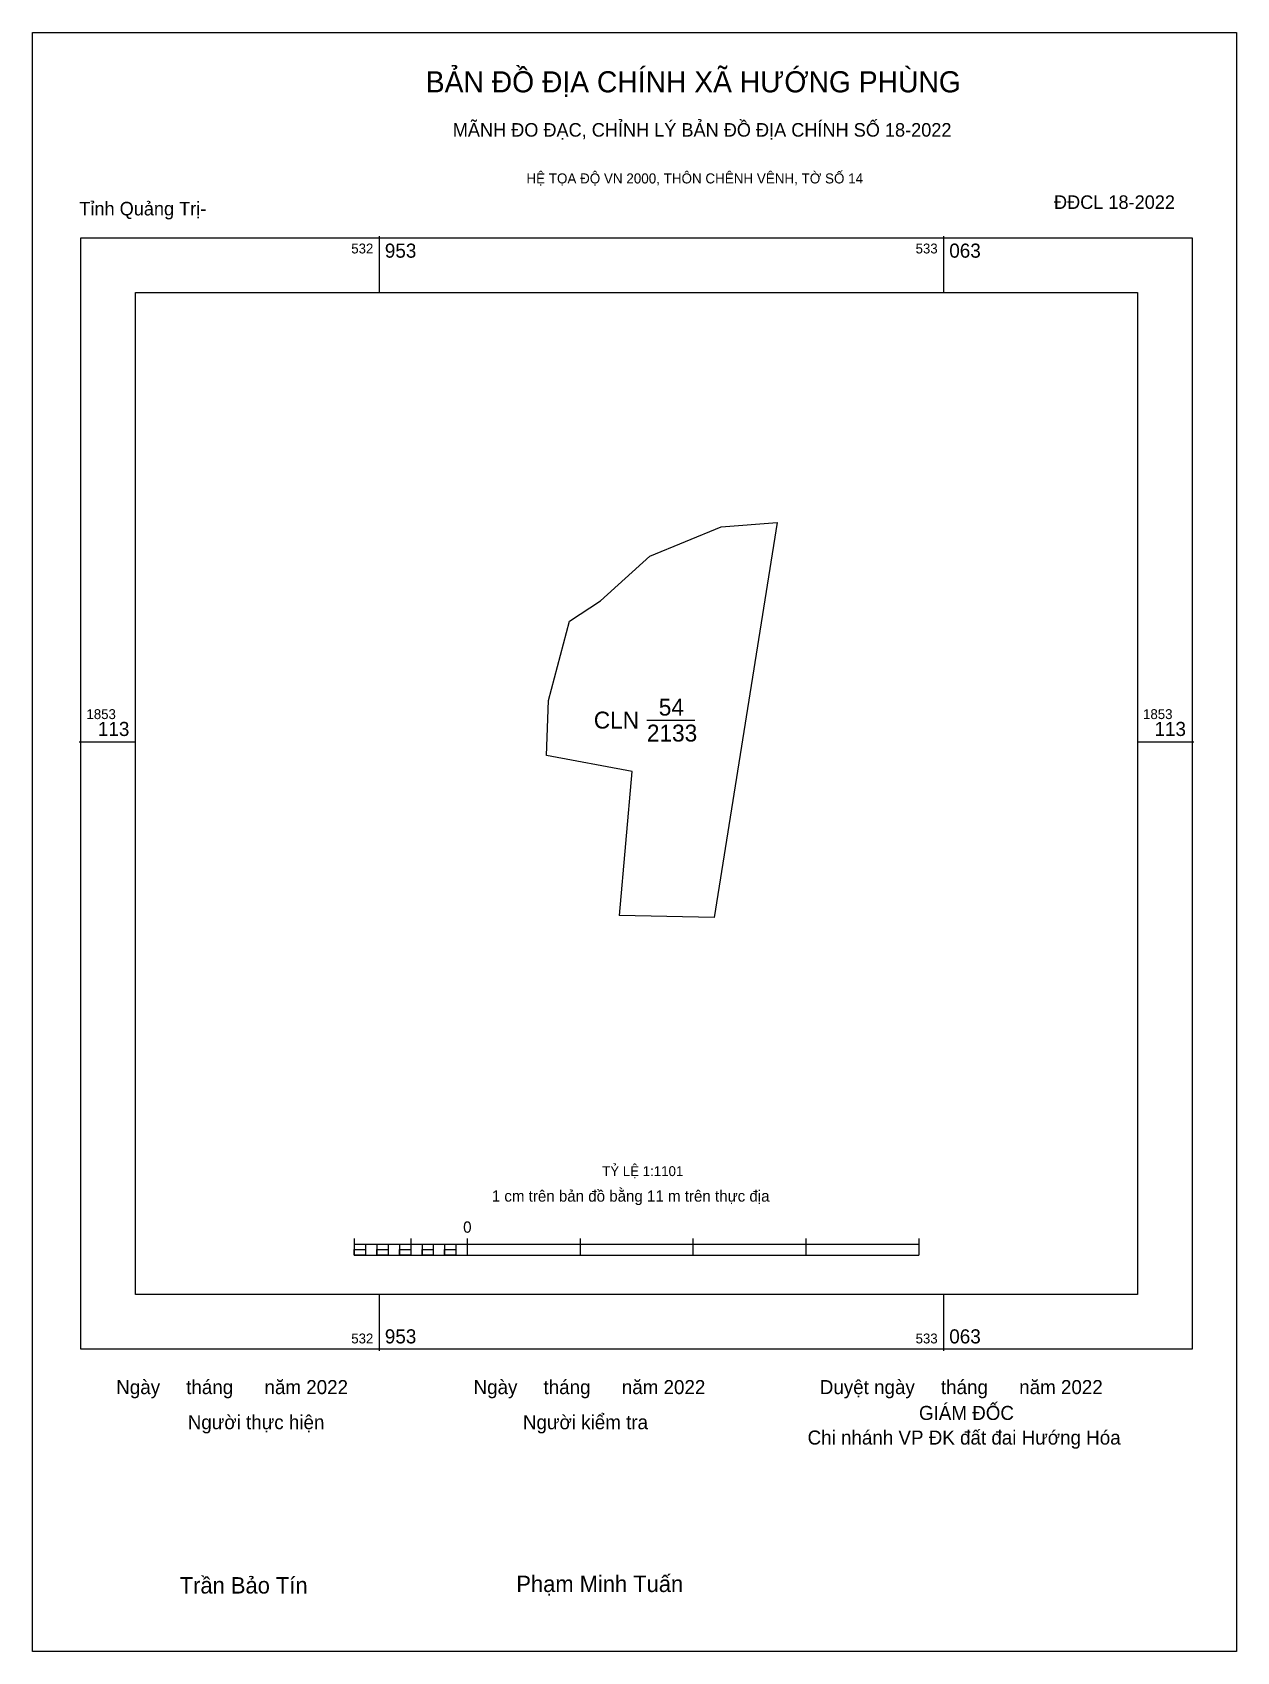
# Model space of a CAD drawing. Extents: x 532885 to 533120, y 1852936 to 1853252.
import ezdxf

# ---------------------------------------------------------------- set-up
doc = ezdxf.new("R2010")
doc.units = 0
for name, color, linetype in [('Level 10', 7, 'Continuous'), ('Level 13', 7, 'Continuous'), ('Level 15', 7, 'Continuous'), ('Level 27', 7, 'Continuous'), ('Level 6', 7, 'Continuous'), ('Level 62', 7, 'Continuous'), ('Level 63', 7, 'Continuous'), ('Level 9', 7, 'Continuous')]:
    doc.layers.add(name, color=color, linetype=linetype)

msp = doc.modelspace()

# ---------------------------------------------------------------- linework, layer by layer
at = {"layer": 'Level 10'}
msp.add_lwpolyline([(533018.51, 1853078.98), (533000, 1853079.37), (533002.51, 1853107.5), (532985.81, 1853110.6), (532986.2, 1853121.35), (532990.25, 1853136.83), (532996.29, 1853140.77), (533005.93, 1853149.52), (533019.87, 1853155.23), (533030.76, 1853156.06)], close=True, dxfattribs=at)
at = {"layer": 'Level 15'}
msp.add_lwpolyline([(532885.48, 1853251.7), (533120.41, 1853251.7), (533120.41, 1852935.77), (532885.48, 1852935.77)], close=True, dxfattribs=at)
at = {"layer": 'Level 27'}
for p, q in [((533030.76, 1853156.06), (533030.77, 1853156.06)), ((533005.93, 1853149.52), (533005.92, 1853149.51)), ((532996.29, 1853140.77), (532996.3, 1853140.78)), ((532990.25, 1853136.83), (532990.24, 1853136.82)), ((533000, 1853079.37), (533000, 1853079.36)), ((533018.51, 1853078.98), (533018.52, 1853078.98))]:
    msp.add_line(p, q, dxfattribs=at)
at = {"layer": 'Level 62'}
msp.add_lwpolyline([(532905.6, 1853200.93), (533101.06, 1853200.93), (533101.06, 1853005.46), (532905.6, 1853005.46)], close=True, dxfattribs=at)
at = {"layer": 'Level 63'}
for p, q in [((532953.14, 1853211.94), (532953.14, 1853200.93)), ((533063.26, 1853211.94), (533063.26, 1853200.93)), ((532894.59, 1853113.31), (532905.6, 1853113.31)), ((533101.06, 1853113.31), (533112.08, 1853113.31)), ((532948.27, 1853016.4), (532948.27, 1853013.1)), ((532948.27, 1853015.3), (533058.39, 1853015.3)), ((532950.48, 1853015.3), (532950.48, 1853013.1)), ((532952.68, 1853015.3), (532952.68, 1853013.1)), ((532954.88, 1853015.3), (532954.88, 1853013.1)), ((532957.08, 1853015.3), (532957.08, 1853013.1)), ((532959.29, 1853016.4), (532959.29, 1853013.1)), ((532959.29, 1853015.3), (532959.29, 1853013.1)), ((532961.49, 1853015.3), (532961.49, 1853013.1)), ((532963.69, 1853015.3), (532963.69, 1853013.1)), ((532965.89, 1853015.3), (532965.89, 1853013.1)), ((532968.09, 1853015.3), (532968.09, 1853013.1)), ((532970.3, 1853016.4), (532970.3, 1853013.1)), ((532970.3, 1853015.3), (532970.3, 1853013.1)), ((532992.32, 1853016.4), (532992.32, 1853013.1)), ((533014.34, 1853016.4), (533014.34, 1853013.1)), ((533036.37, 1853016.4), (533036.37, 1853013.1)), ((533058.39, 1853016.4), (533058.39, 1853013.1)), ((532948.27, 1853013.1), (533058.39, 1853013.1)), ((532953.14, 1853005.46), (532953.14, 1852994.45)), ((533063.26, 1853005.46), (533063.26, 1852994.45))]:
    msp.add_line(p, q, dxfattribs=at)
for points in [[(532894.93, 1853211.6), (533111.73, 1853211.6), (533111.73, 1852994.79), (532894.93, 1852994.79)], [(532948.27, 1853014.2), (532950.48, 1853014.2), (532950.48, 1853013.1), (532948.27, 1853013.1)], [(532948.27, 1853014.2), (532950.48, 1853014.2), (532950.48, 1853013.1), (532948.27, 1853013.1)], [(532952.68, 1853014.2), (532954.88, 1853014.2), (532954.88, 1853013.1), (532952.68, 1853013.1)], [(532957.08, 1853014.2), (532959.29, 1853014.2), (532959.29, 1853013.1), (532957.08, 1853013.1)], [(532961.49, 1853014.2), (532963.69, 1853014.2), (532963.69, 1853013.1), (532961.49, 1853013.1)], [(532965.89, 1853014.2), (532968.09, 1853014.2), (532968.09, 1853013.1), (532965.89, 1853013.1)]]:
    msp.add_lwpolyline(points, close=True, dxfattribs=at)
at = {"layer": 'Level 9'}
msp.add_line((533005.35, 1853117.52), (533014.72, 1853117.52), dxfattribs=at)

# ---------------------------------------------------------------- texts
at = {"layer": 'Level 13'}
for s, p in [('CLN', (532995.01, 1853115.87)), ('54', (533007.68, 1853118.4)), ('2133', (533005.36, 1853113.34))]:
    msp.add_text(s, height=3.303, dxfattribs=at).set_placement(p)
at = {"layer": 'Level 6'}
msp.add_text('TỶ LỆ 1:1101', height=1.9357, dxfattribs=at).set_placement((532996.64, 1853028.55))
at = {"layer": 'Level 63'}
for s, height, p in [('BẢN ĐỒ ĐỊA CHÍNH XÃ HƯỚNG PHÙNG', 4.1223, (532962.23, 1853240)), ('MÃNH ĐO ĐẠC, CHỈNH LÝ BẢN ĐỒ ĐỊA CHÍNH SỐ 18-2022', 2.6452, (532967.49, 1853231.36)), ('HỆ TỌA ĐỘ VN 2000, THÔN CHÊNH VÊNH, TỜ SỐ 14', 1.9581, (532981.86, 1853222.23)), ('532', 1.927, (532947.69, 1853208.57)), ('953', 2.753, (532954.24, 1853207.74)), ('533', 1.927, (533057.79, 1853208.57)), ('063', 2.753, (533064.36, 1853207.74)), ('1853', 1.927, (532896.03, 1853117.72)), ('1853', 1.927, (533102.17, 1853117.72)), ('113', 2.753, (532898.26, 1853114.42)), ('113', 2.753, (533104.39, 1853114.42)), ('1 cm trên bản đồ bằng 11 m trên thực địa', 2.2023, (532975.1, 1853023.56)), ('0', 2.2, (532969.52, 1853017.5)), ('953', 2.753, (532954.24, 1852995.9)), ('063', 2.753, (533064.36, 1852995.9)), ('532', 1.927, (532947.69, 1852995.9)), ('533', 1.927, (533057.79, 1852995.9)), ('Ngày     tháng      năm 2022', 2.74, (532901.84, 1852986.01)), ('Ngày     tháng      năm 2022', 2.74, (532971.55, 1852986.01)), ('Duyệt ngày     tháng      năm 2022', 2.74, (533039.1, 1852986.01)), ('GIÁM ĐỐC', 2.74, (533058.45, 1852980.97)), ('Người thực hiện', 2.74, (532915.79, 1852979.16)), ('Người kiểm tra', 2.74, (532981.18, 1852979.16)), ('Chi nhánh VP ĐK đất đai Hướng Hóa', 2.74, (533036.72, 1852976.17)), ('Trần Bảo Tín', 3.1959, (532914.23, 1852947.1)), ('Phạm Minh Tuấn', 3.1959, (532979.9, 1852947.39))]:
    msp.add_text(s, height=height, dxfattribs=at).set_placement(p)
at = {"layer": 'Level 9'}
for s, p in [('ĐĐCL 18-2022', (533084.79, 1853217.26)), ('Tỉnh Quảng Trị-', (532894.64, 1853215.99))]:
    msp.add_text(s, height=2.6452, dxfattribs=at).set_placement(p)

doc.saveas('drawing.dxf')
